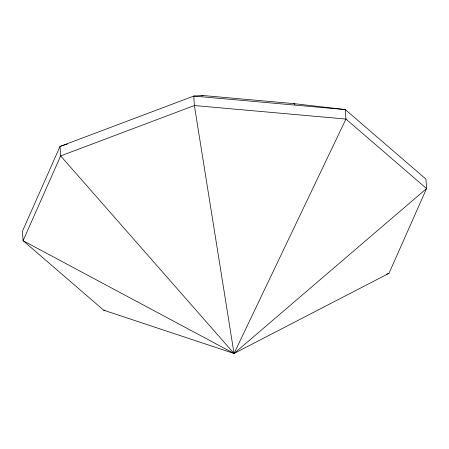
<?xml version="1.0" encoding="UTF-8"?>
<svg xmlns="http://www.w3.org/2000/svg" width="449" height="449" viewBox="0 0 449 449"><rect width="100%" height="100%" fill="white"/><g stroke="black" fill="none" stroke-linecap="round" stroke-linejoin="round"><path stroke-width="0.67" d="M388.98 273.334L426.55 188.563L425.921 179.095L345.32 109.59L293.932 103.635L202.993 95.519L193.76 96.064L60.02 146.441L22.45 231.213L23.079 240.681L103.68 310.192L234.036 353.481L388.98 273.334L386.359 274.322M234.036 353.481L345.949 119.058L345.32 109.59L193.76 96.064L194.389 105.532L234.036 353.481L426.55 188.563L345.949 119.058L194.389 105.532L60.649 155.91L23.079 240.681L234.036 353.481L60.649 155.91L60.02 146.441L67.283 144.045M201.691 96.007L202.993 95.519M103.68 310.192L105.077 310.315M293.932 103.635L294.982 104.538"/></g></svg>
